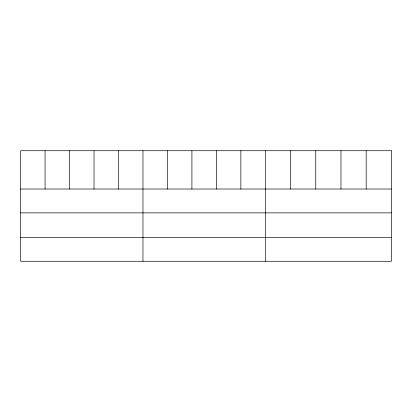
<?xml version="1.0" encoding="UTF-8"?>
<svg xmlns="http://www.w3.org/2000/svg" width="412" height="412" viewBox="0 0 412 412"><rect width="100%" height="100%" fill="white"/><g stroke="black" fill="none" stroke-linecap="round" stroke-linejoin="round"><path stroke-width="0.62" d="M20.6 189.02L391.4 189.02M20.6 212.87L391.4 212.87M20.6 237.436L391.4 237.436M366.186 150.72L366.186 189.02M340.971 150.72L340.971 189.02M315.757 150.72L315.757 189.02M290.542 150.72L290.542 189.02M265.328 150.72L265.328 261.28M240.855 150.72L240.855 189.02M216.382 150.72L216.382 189.02M191.91 150.72L191.91 189.02M167.437 150.72L167.437 189.02M142.964 150.72L142.964 261.28M118.491 150.72L118.491 189.02M94.018 150.72L94.018 189.02M69.546 150.72L69.546 189.02M45.073 150.72L45.073 189.02M391.4 150.72L20.6 150.72L20.6 261.28L391.4 261.28L391.4 150.72"/></g></svg>
